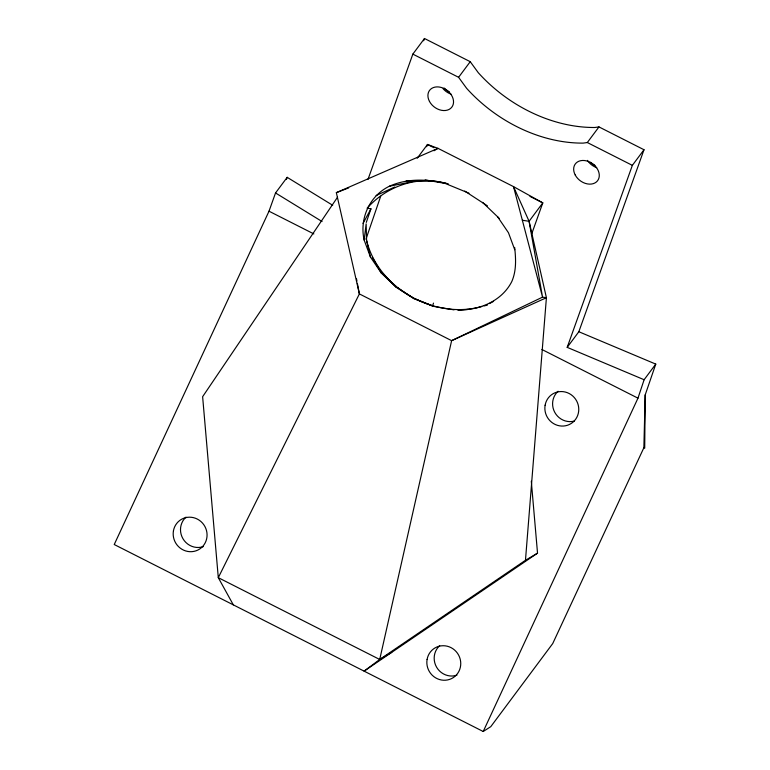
<?xml version="1.0" encoding="UTF-8"?>
<svg xmlns="http://www.w3.org/2000/svg" width="770" height="770" viewBox="0 0 770 770"><rect width="100%" height="100%" fill="white"/><g stroke="black" fill="none" stroke-linecap="round" stroke-linejoin="round"><path stroke-width="1.16" d="M645.202 394.885L644.711 448.178L643.864 447.755L645.202 394.885L655.771 364.104L578.838 331.735L567.192 347.357L644.115 379.735L655.771 364.104M531.3 481.24L537.527 553.149L364.104 671.142L379.716 659.476L525.467 560.3L546.411 297.721L529.086 221.279L513.513 186.619L438.005 148.35L427.494 144.462L417.205 158.254M370.437 257.036L364.162 240.067L366.145 223.877L366.587 240.423L370.437 257.036L381.41 273.186L396.338 287.412L414.202 298.731L433.789 306.393L454.011 309.867M337.53 197.197L202.626 396.704L218.295 577.673L379.716 659.476L451.624 340.658L542.552 297.143L546.411 297.721L451.624 340.658L359.378 293.909L336.346 192.654L438.005 148.35L433.962 150.766M364.162 240.067C359.263 218.709 369.485 195.792 389.418 186.225C408.061 177.841 428.842 179.218 448.275 183.818M332.698 205.282L287.181 177.331L275.535 192.962L269.009 211.201L114.23 544.525L483.214 731.5L637.974 398.167L644.115 379.735M366.299 222.386L370.957 208.814L367.097 208.227C386.665 186.167 417.34 175.291 446.119 183.424M365.952 239.239L380.698 196.234M432.317 306.47L433.51 303.111M286.401 179.516L287.181 177.331M367.964 179.468L412.845 54.121L424.491 38.5L470.239 61.687L478.286 72.717A130.698 98.387 36.7 0 0 594.806 127.493L598.973 126.915L643.999 149.736L578.838 331.735M423.683 40.762L424.491 38.5M426.686 146.704L427.494 144.462L433.895 147.705M531.531 234.359L542.802 202.885L513.513 186.619L542.552 297.143L529.086 221.279L542.802 202.885L529.991 196.398M567.192 347.357L632.353 165.358L643.999 149.736M643.864 447.755L552.725 643.566L490.779 726.659L483.214 731.5M363.026 223.416L370.957 208.814M632.353 165.358L587.318 142.537L583.15 143.114A130.698 98.387 36.7 0 1 466.639 88.338L458.593 77.308L470.239 61.687M587.318 142.537L598.973 126.915M457.486 309.906C478.892 310.483 501.684 301.436 511.8 281.56C516.545 270.539 515.881 259.047 514.678 247.43M525.467 560.3L537.527 553.149M379.716 659.476L391.776 652.315M489.479 303.563L493.589 301.349M376.097 195.551L394.712 187.014M336.346 192.654L348.695 187.899M481.77 306.556C434.53 319.752 378.311 288.519 366.587 240.423M484.022 305.969L487.4 305.093M389.418 186.225L412.037 181.787M458.564 309.896L467.717 309.482M406.146 180.902L431.489 180.892M522.358 220.268L529.086 221.279M425.146 179.939L445.118 183.404L468.959 193.203M415.184 298.885L433.789 306.393M412.845 54.121L458.593 77.308M269.009 211.201L313.842 233.916M541.888 349.474L637.974 398.167M275.535 192.962L322.062 221.529M464.705 191.056L487.4 205.831M397.416 287.576L414.202 298.731M482.569 202.375L499.181 218.305M382.777 273.398L396.338 287.412M497.497 216.601L508.469 232.752L514.735 249.73M372.266 257.315L381.41 273.186M233.329 604.874L218.295 577.673L359.378 293.909L357.367 283.379M356.481 278.692L356.924 281.031M449.237 91.851A13.937 10.491 36.7 0 1 444.165 88.05M594.989 165.425A13.937 10.491 36.7 0 1 590.551 162.278M596.712 167.667A13.937 10.491 36.7 0 1 587.452 160.381M450.96 94.094A13.937 10.491 36.7 0 1 443.097 88.704M574.295 421.084A17.431 16.815 60 0 1 554.766 412.354A17.431 16.815 60 0 1 558.096 391.256M456.928 675.175A17.431 16.815 60 0 1 436.628 667.253A17.431 16.815 60 0 1 439.68 645.664M203.251 546.633A17.431 16.815 60 0 1 182.952 538.711A17.431 16.815 60 0 1 186.003 517.122M429.477 101.428A13.937 10.491 36.7 0 0 451.672 107.348A13.937 10.491 36.7 0 0 441.017 87.385A13.937 10.491 36.7 0 0 429.477 101.428M575.229 175.011A13.937 10.491 36.7 0 0 597.424 180.921A13.937 10.491 36.7 0 0 586.779 160.959A13.937 10.491 36.7 0 0 575.229 175.011M427.09 659.457A17.431 16.786 59.3 0 0 449.613 679.4A17.431 16.786 59.3 0 0 454.685 650.13A17.431 16.786 59.3 0 0 427.09 659.457M545.112 405.28A17.431 16.786 59.3 0 0 567.634 425.213A17.431 16.786 59.3 0 0 572.707 395.953A17.431 16.786 59.3 0 0 545.112 405.28M173.423 530.915A17.431 16.786 59.3 0 0 195.936 550.848A17.431 16.786 59.3 0 0 201.008 521.588A17.431 16.786 59.3 0 0 173.423 530.915"/></g></svg>
